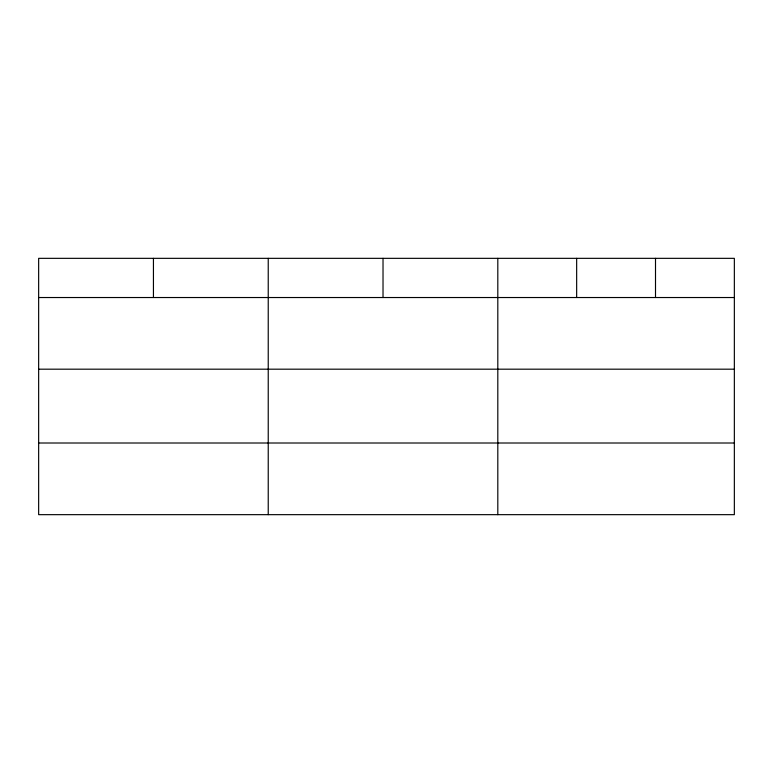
<?xml version="1.0" encoding="UTF-8"?>
<svg xmlns="http://www.w3.org/2000/svg" width="773" height="773" viewBox="0 0 773 773"><rect width="100%" height="100%" fill="white"/><g stroke="black" fill="none" stroke-linecap="round" stroke-linejoin="round"><path stroke-width="1.16" d="M734.35 369.185L734.35 258.337L38.65 258.337L38.65 514.663L734.35 514.663L734.35 369.185L38.65 369.185M38.65 297.528L734.35 297.528M38.65 443.006L734.35 443.006M655.504 258.337L655.504 297.528M576.658 258.337L576.658 297.528M497.812 258.337L497.812 514.663M383.022 258.337L383.022 297.528M268.231 258.337L268.231 514.663M153.441 258.337L153.441 297.528"/></g></svg>
